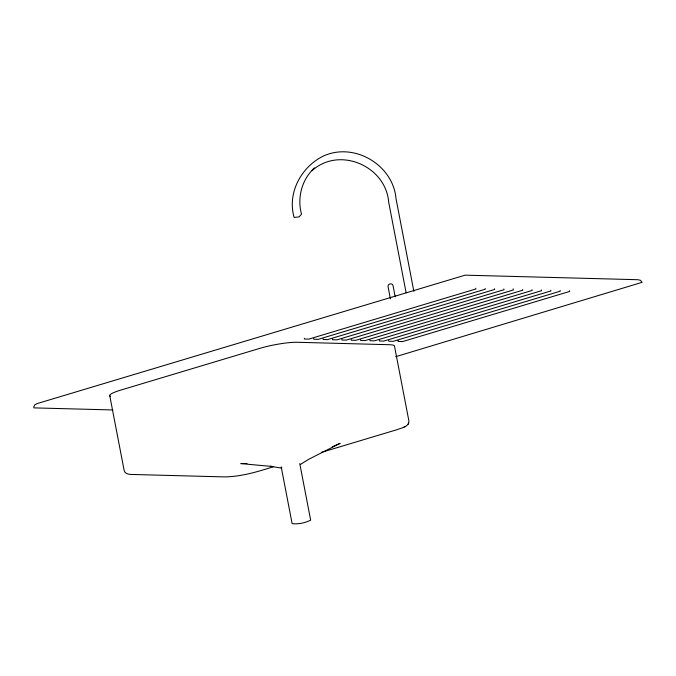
<?xml version="1.0" encoding="UTF-8"?>
<svg xmlns="http://www.w3.org/2000/svg" width="676" height="676" viewBox="0 0 676 676"><rect width="100%" height="100%" fill="white"/><g stroke="black" fill="none" stroke-linecap="round" stroke-linejoin="round"><path stroke-width="1.01" d="M299.764 463.559L310.673 520.19C305.087 522.886 298.268 524.458 292.116 523.596L281.216 466.972L281.782 467.234M321.362 452.379L396.888 429.716C401.105 427.959 408.862 427.071 408.946 421.199L394.53 346.306A27.158 4.064 -10.9 0 0 389.486 344.718L297.102 342.284A27.158 4.064 -10.9 0 0 259.854 348.36L120.751 390.103A27.158 4.064 -10.9 0 0 110.416 396.347M408.101 424.283L408.743 423.134M403.327 427.435L403.825 427.198M404.797 426.725L405.33 426.471M332.246 446.811L340.146 443.338L308.771 459.266L300.406 464.454M395.629 356.717L642.124 282.331L640.307 280.227L637.755 279.712L465.113 275.166L36.96 403.64L34.746 404.932L33.8 406.825L33.91 407.881L112.858 409.96M273.028 466.879C257.235 471.856 241.002 476.732 224.297 476.901L132.014 474.467C129.04 474.476 124.654 473.944 124.122 470.293L109.706 395.409M247.019 463.449L240.817 463.601L273.028 466.558L270.459 466.305L281.723 468.13M513.126 288.855L513.397 289.962L346.281 340.104L341.946 339.994L341.786 338.87M569.505 290.722L569.64 291.44L402.533 341.591L398.198 341.473L398.037 340.349M560.125 290.469L560.269 291.195L393.162 341.338L388.818 341.228L388.683 340.501M550.754 290.224L550.889 290.95L383.782 341.093L379.447 340.983L379.304 340.256M541.375 289.979L541.518 290.705L374.411 340.848L370.076 340.729L369.933 340.003M532.004 289.734L532.147 290.452L365.032 340.603L360.697 340.484L360.561 339.758M522.632 289.48L522.768 290.207L355.66 340.349L351.326 340.239L351.182 339.513M503.882 288.99L504.017 289.717L336.91 339.859L332.575 339.741L332.431 339.022M494.502 288.745L494.646 289.463L327.53 339.614L323.196 339.496L323.06 338.769M485.131 288.491L485.267 289.218L318.159 339.36L313.825 339.251L313.681 338.524M475.752 288.246L475.896 288.973L308.78 339.115L304.445 339.006L304.31 338.279M413.856 291.314L396.001 198.558C393.069 164.538 353.371 141.411 322.503 156.486C300.82 167.555 287.106 193.429 294.144 217.469L299.122 216.895L301.513 214.148C297.009 197.738 301.792 179.52 314.399 167.944L312.008 170.69C339.344 145.906 385.903 166.051 388.692 202.225L406.141 292.818M395.19 296.823L392.993 285.449C392.418 282.678 387.466 283.683 388.024 286.472L390.407 298.876"/></g></svg>
